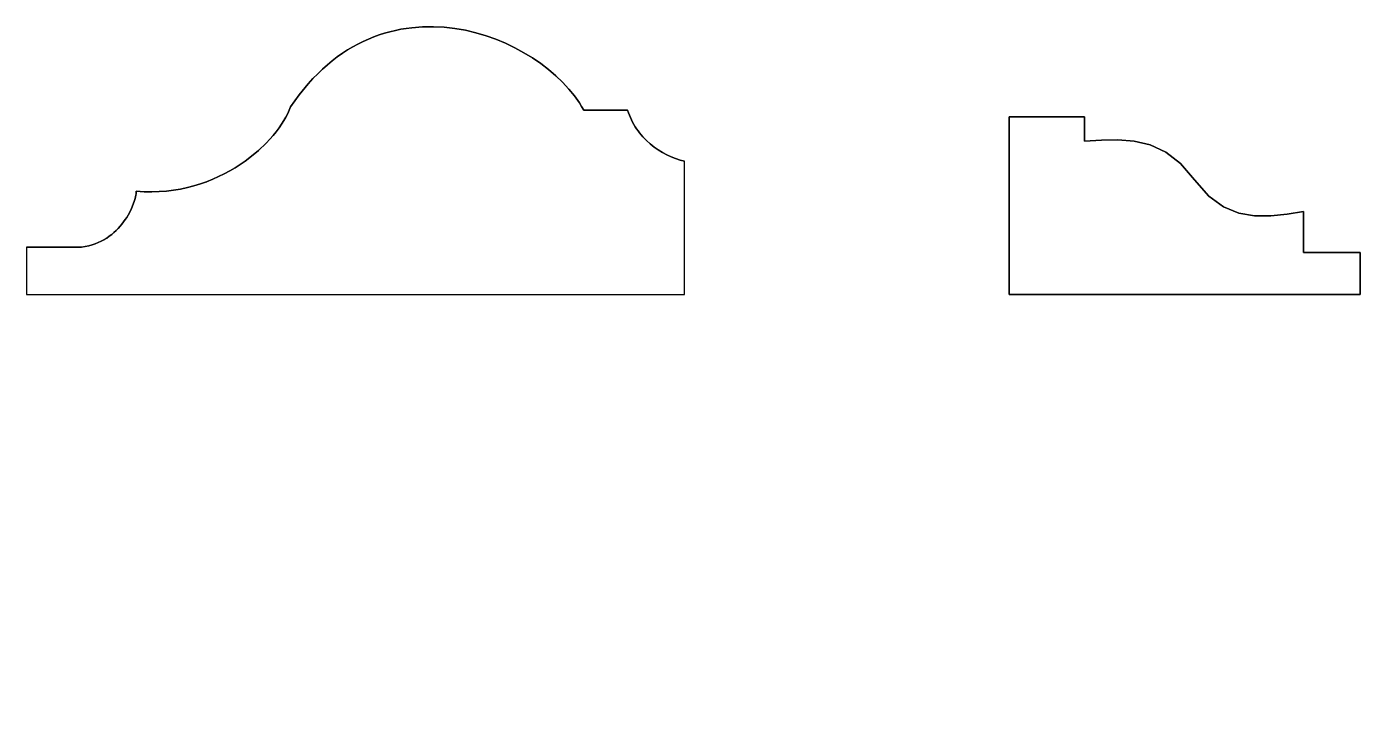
# Model space of a CAD drawing. Header units: millimetres. Extents: x 51249 to 2766742, y -599687 to -1280.
# Drawn here: x 56956.7 to 57260.7, y -113470.7 to -113316.9 of the extents above; entities that cross this region are included whole.
import ezdxf

# ---------------------------------------------------------------- set-up
doc = ezdxf.new("R2010")
doc.units = ezdxf.units.MM
doc.header["$LTSCALE"] = 10
doc.layers.add('P-门套', color=3, linetype='Continuous')

# ---------------------------------------------------------------- blocks, each defined once
blk = doc.blocks.new('A$C08714519')
at = {"layer": 'P-门套'}
blk.add_line((81.29, 155), (81.29, 5), dxfattribs=at)
for points, invisible_edges in [([(70.49, 142.47, 0), (70.49, 142.47, 3020.03), (70.49, 155, 3007.5), (70.49, 142.47, 0)], 12), ([(70.49, 155, 3007.5), (70.49, 155, 0), (70.49, 142.47, 0), (70.49, 155, 3007.5)], 12), ([(70.49, 142.47, 0), (70.49, 155, 0), (81.29, 155), (70.49, 142.47, 0)], 12), ([(70, 140.1, 0), (81.29, 5), (50.93, 5, 0), (70, 140.1, 0)], 13), ([(69.76, 139.37, 0), (70, 140.1, 0), (50.93, 5, 0), (69.76, 139.37, 0)], 14), ([(69.76, 139.37, 0), (69.76, 139.37, 3023.13), (70, 140.1, 3022.4), (69.76, 139.37, 0)], 12), ([(70, 140.1, 3022.4), (70, 140.1, 0), (69.76, 139.37, 0), (70, 140.1, 3022.4)], 12), ([(70, 140.1, 0), (70, 140.1, 3022.4), (70.21, 140.86, 3021.64), (70, 140.1, 0)], 12), ([(70.21, 140.86, 3021.64), (70.21, 140.86, 0), (70, 140.1, 0), (70.21, 140.86, 3021.64)], 12), ([(70, 140.1, 0), (70.21, 140.86, 0), (174.16, 5, 0), (70, 140.1, 0)], 14), ([(70.21, 140.86, 0), (70.21, 140.86, 3021.64), (70.37, 141.65, 3020.85), (70.21, 140.86, 0)], 12), ([(70.37, 141.65, 3020.85), (70.37, 141.65, 0), (70.21, 140.86, 0), (70.37, 141.65, 3020.85)], 12), ([(70.21, 140.86, 0), (70.37, 141.65, 0), (174.16, 5, 0), (70.21, 140.86, 0)], 14), ([(70.37, 141.65, 0), (70.37, 141.65, 3020.85), (70.49, 142.47, 3020.03), (70.37, 141.65, 0)], 12), ([(70.49, 142.47, 3020.03), (70.49, 142.47, 0), (70.37, 141.65, 0), (70.49, 142.47, 3020.03)], 12), ([(70.37, 141.65, 0), (70.49, 142.47, 0), (174.16, 5, 0), (70.37, 141.65, 0)], 14), ([(68.82, 137.37, 0), (50.93, 5, 0), (50.68, 6.03, 0), (68.82, 137.37, 0)], 13), ([(68.45, 136.76, 0), (68.82, 137.37, 0), (50.68, 6.03, 0), (68.45, 136.76, 0)], 14), ([(69.48, 138.67, 0), (69.76, 139.37, 0), (50.93, 5, 0), (69.48, 138.67, 0)], 14), ([(69.17, 138, 0), (69.48, 138.67, 0), (50.93, 5, 0), (69.17, 138, 0)], 14), ([(68.82, 137.37, 0), (69.17, 138, 0), (50.93, 5, 0), (68.82, 137.37, 0)], 14), ([(68.82, 137.36, 3025.14), (68.82, 137.37, 0), (68.45, 136.76, 0), (68.82, 137.36, 3025.14)], 12), ([(68.45, 136.76, 0), (68.45, 136.76, 3025.74), (68.82, 137.36, 3025.14), (68.45, 136.76, 0)], 12), ([(68.82, 137.37, 0), (68.82, 137.36, 3025.14), (69.17, 138, 3024.5), (68.82, 137.37, 0)], 12), ([(69.17, 138, 3024.5), (69.17, 138, 0), (68.82, 137.37, 0), (69.17, 138, 3024.5)], 12), ([(69.17, 138, 0), (69.17, 138, 3024.5), (69.48, 138.67, 3023.83), (69.17, 138, 0)], 12), ([(69.48, 138.67, 3023.83), (69.48, 138.67, 0), (69.17, 138, 0), (69.48, 138.67, 3023.83)], 12), ([(69.48, 138.67, 0), (69.48, 138.67, 3023.83), (69.76, 139.37, 3023.13), (69.48, 138.67, 0)], 12), ([(69.76, 139.37, 3023.13), (69.76, 139.37, 0), (69.48, 138.67, 0), (69.76, 139.37, 3023.13)], 12), ([(66.26, 134.13, 0), (48.98, 10.08, 0), (48.39, 11.04, 0), (66.26, 134.13, 0)], 13), ([(65.77, 133.69, 0), (66.26, 134.13, 0), (48.39, 11.04, 0), (65.77, 133.69, 0)], 14), ([(66.73, 134.6, 0), (49.51, 9.09, 0), (48.98, 10.08, 0), (66.73, 134.6, 0)], 13), ([(66.26, 134.13, 0), (66.73, 134.6, 0), (48.98, 10.08, 0), (66.26, 134.13, 0)], 14), ([(67.19, 135.1, 0), (49.97, 8.09, 0), (49.51, 9.09, 0), (67.19, 135.1, 0)], 13), ([(66.73, 134.6, 0), (67.19, 135.1, 0), (49.51, 9.09, 0), (66.73, 134.6, 0)], 14), ([(68.05, 136.17, 0), (50.36, 7.06, 0), (49.97, 8.09, 0), (68.05, 136.17, 0)], 13), ([(67.63, 135.62, 0), (68.05, 136.17, 0), (49.97, 8.09, 0), (67.63, 135.62, 0)], 14), ([(67.19, 135.1, 0), (67.63, 135.62, 0), (49.97, 8.09, 0), (67.19, 135.1, 0)], 14), ([(68.45, 136.76, 0), (50.68, 6.03, 0), (50.36, 7.06, 0), (68.45, 136.76, 0)], 13), ([(68.05, 136.17, 0), (68.45, 136.76, 0), (50.36, 7.06, 0), (68.05, 136.17, 0)], 14), ([(65.77, 133.69, 0), (65.77, 133.69, 3028.81), (66.25, 134.13, 3028.37), (65.77, 133.69, 0)], 12), ([(66.25, 134.13, 3028.37), (66.26, 134.13, 0), (65.77, 133.69, 0), (66.25, 134.13, 3028.37)], 12), ([(66.26, 134.13, 0), (66.25, 134.13, 3028.37), (66.73, 134.6, 3027.9), (66.26, 134.13, 0)], 12), ([(66.73, 134.6, 3027.9), (66.73, 134.6, 0), (66.26, 134.13, 0), (66.73, 134.6, 3027.9)], 12), ([(66.73, 134.6, 0), (66.73, 134.6, 3027.9), (67.19, 135.1, 3027.4), (66.73, 134.6, 0)], 12), ([(67.19, 135.1, 3027.4), (67.19, 135.1, 0), (66.73, 134.6, 0), (67.19, 135.1, 3027.4)], 12), ([(67.19, 135.1, 0), (67.19, 135.1, 3027.4), (67.63, 135.62, 3026.88), (67.19, 135.1, 0)], 12), ([(67.63, 135.62, 3026.88), (67.63, 135.62, 0), (67.19, 135.1, 0), (67.63, 135.62, 3026.88)], 12), ([(67.63, 135.62, 0), (67.63, 135.62, 3026.88), (68.05, 136.17, 3026.33), (67.63, 135.62, 0)], 12), ([(68.05, 136.17, 3026.33), (68.05, 136.17, 0), (67.63, 135.62, 0), (68.05, 136.17, 3026.33)], 12), ([(68.05, 136.17, 0), (68.05, 136.17, 3026.33), (68.45, 136.76, 3025.74), (68.05, 136.17, 0)], 12), ([(68.45, 136.76, 3025.74), (68.45, 136.76, 0), (68.05, 136.17, 0), (68.45, 136.76, 3025.74)], 12), ([(61.73, 131.1, 0), (45.41, 14.52, 0), (44.52, 15.27, 0), (61.73, 131.1, 0)], 13), ([(60.77, 130.69, 0), (61.73, 131.1, 0), (44.52, 15.27, 0), (60.77, 130.69, 0)], 14), ([(62.72, 131.59, 0), (46.24, 13.72, 0), (45.41, 14.52, 0), (62.72, 131.59, 0)], 13), ([(61.73, 131.1, 0), (62.72, 131.59, 0), (45.41, 14.52, 0), (61.73, 131.1, 0)], 14), ([(63.74, 132.19, 0), (47.02, 12.87, 0), (46.24, 13.72, 0), (63.74, 132.19, 0)], 13), ([(62.72, 131.59, 0), (63.74, 132.19, 0), (46.24, 13.72, 0), (62.72, 131.59, 0)], 14), ([(64.26, 132.53, 0), (47.73, 11.97, 0), (47.02, 12.87, 0), (64.26, 132.53, 0)], 13), ([(63.74, 132.19, 0), (64.26, 132.53, 0), (47.02, 12.87, 0), (63.74, 132.19, 0)], 14), ([(65.27, 133.28, 0), (48.39, 11.04, 0), (47.73, 11.97, 0), (65.27, 133.28, 0)], 13), ([(64.77, 132.89, 0), (65.27, 133.28, 0), (47.73, 11.97, 0), (64.77, 132.89, 0)], 14), ([(64.26, 132.53, 0), (64.77, 132.89, 0), (47.73, 11.97, 0), (64.26, 132.53, 0)], 14), ([(65.27, 133.28, 0), (65.77, 133.69, 0), (48.39, 11.04, 0), (65.27, 133.28, 0)], 14), ([(60.77, 130.69, 0), (60.77, 130.69, 3031.81), (61.73, 131.1, 3031.4), (60.77, 130.69, 0)], 12), ([(61.73, 131.1, 3031.4), (61.73, 131.1, 0), (60.77, 130.69, 0), (61.73, 131.1, 3031.4)], 12), ([(61.73, 131.1, 0), (61.73, 131.1, 3031.4), (62.72, 131.59, 3030.91), (61.73, 131.1, 0)], 12), ([(62.72, 131.59, 3030.91), (62.72, 131.59, 0), (61.73, 131.1, 0), (62.72, 131.59, 3030.91)], 12), ([(62.72, 131.59, 0), (62.72, 131.59, 3030.91), (63.74, 132.19, 3030.31), (62.72, 131.59, 0)], 12), ([(63.74, 132.19, 3030.31), (63.74, 132.19, 0), (62.72, 131.59, 0), (63.74, 132.19, 3030.31)], 12), ([(63.74, 132.19, 0), (63.74, 132.19, 3030.31), (64.26, 132.53, 3029.97), (63.74, 132.19, 0)], 12), ([(64.26, 132.53, 3029.97), (64.26, 132.53, 0), (63.74, 132.19, 0), (64.26, 132.53, 3029.97)], 12), ([(64.26, 132.53, 0), (64.26, 132.53, 3029.97), (64.77, 132.89, 3029.61), (64.26, 132.53, 0)], 12), ([(64.77, 132.89, 3029.61), (64.77, 132.89, 0), (64.26, 132.53, 0), (64.77, 132.89, 3029.61)], 12), ([(64.77, 132.89, 0), (64.77, 132.89, 3029.61), (65.27, 133.28, 3029.22), (64.77, 132.89, 0)], 12), ([(65.27, 133.28, 3029.22), (65.27, 133.28, 0), (64.77, 132.89, 0), (65.27, 133.28, 3029.22)], 12), ([(65.27, 133.28, 0), (65.27, 133.28, 3029.22), (65.77, 133.69, 3028.81), (65.27, 133.28, 0)], 12), ([(65.77, 133.69, 3028.81), (65.77, 133.69, 0), (65.27, 133.28, 0), (65.77, 133.69, 3028.81)], 12), ([(59.07, 130.17, 0), (40.46, 17.61, 0), (39.9, 17.81, 0), (59.07, 130.17, 0)], 13), ([(59.07, 130.17, 0), (41.01, 17.38, 0), (40.46, 17.61, 0), (59.07, 130.17, 0)], 13), ([(59.07, 130.17, 0), (41.55, 17.13, 0), (41.01, 17.38, 0), (59.07, 130.17, 0)], 13), ([(59.07, 130.17, 0), (42.08, 16.86, 0), (41.55, 17.13, 0), (59.07, 130.17, 0)], 13), ([(59.07, 130.17, 0), (42.59, 16.58, 0), (42.08, 16.86, 0), (59.07, 130.17, 0)], 13), ([(59.46, 130.27, 0), (43.09, 16.28, 0), (42.59, 16.58, 0), (59.46, 130.27, 0)], 13), ([(59.07, 130.17, 0), (59.46, 130.27, 0), (42.59, 16.58, 0), (59.07, 130.17, 0)], 14), ([(59.88, 130.39, 0), (43.58, 15.96, 0), (43.09, 16.28, 0), (59.88, 130.39, 0)], 13), ([(59.46, 130.27, 0), (59.88, 130.39, 0), (43.09, 16.28, 0), (59.46, 130.27, 0)], 14), ([(59.88, 130.39, 0), (44.06, 15.62, 0), (43.58, 15.96, 0), (59.88, 130.39, 0)], 13), ([(60.77, 130.69, 0), (44.52, 15.27, 0), (44.06, 15.62, 0), (60.77, 130.69, 0)], 13), ([(59.88, 130.39, 0), (60.77, 130.69, 0), (44.06, 15.62, 0), (59.88, 130.39, 0)], 14), ([(57.56, 121.51, 0), (59.07, 130.17, 0), (57.29, 119.92, 0), (57.56, 121.51, 0)], 11), ([(57.56, 121.51, 0), (57.75, 123.14, 0), (59.07, 130.17, 0), (57.56, 121.51, 0)], 14), ([(57.75, 123.14, 0), (57.88, 124.8, 0), (59.07, 130.17, 0), (57.75, 123.14, 0)], 14), ([(57.91, 128.23, 0), (57.91, 128.23, 3034.27), (57.8, 130, 3032.5), (57.91, 128.23, 0)], 12), ([(57.8, 130, 3032.5), (57.8, 130, 0), (57.91, 128.23, 0), (57.8, 130, 3032.5)], 12), ([(57.8, 130, 0), (57.8, 130, 3032.5), (57.93, 130, 3032.5), (57.8, 130, 0)], 12), ([(57.93, 130, 3032.5), (57.93, 130, 0), (57.8, 130, 0), (57.93, 130, 3032.5)], 12), ([(57.91, 128.23, 0), (57.8, 130, 0), (57.93, 130, 0), (57.91, 128.23, 0)], 12), ([(57.88, 124.8, 0), (57.93, 126.5, 0), (59.07, 130.17, 0), (57.88, 124.8, 0)], 14), ([(57.91, 128.23, 0), (58.71, 130.1, 0), (59.07, 130.17, 0), (57.91, 128.23, 0)], 13), ([(57.93, 126.5, 0), (57.91, 128.23, 0), (59.07, 130.17, 0), (57.93, 126.5, 0)], 14), ([(57.91, 128.23, 0), (58.37, 130.04, 0), (58.71, 130.1, 0), (57.91, 128.23, 0)], 13), ([(57.91, 128.23, 0), (58.07, 130.01, 0), (58.37, 130.04, 0), (57.91, 128.23, 0)], 13), ([(57.91, 128.23, 0), (57.93, 130, 0), (58.07, 130.01, 0), (57.91, 128.23, 0)], 13), ([(57.93, 126.5, 0), (57.93, 126.5, 3036), (57.91, 128.23, 3034.27), (57.93, 126.5, 0)], 12), ([(57.91, 128.23, 3034.27), (57.91, 128.23, 0), (57.93, 126.5, 0), (57.91, 128.23, 3034.27)], 12), ([(57.93, 130, 0), (57.93, 130, 3032.5), (58.07, 130.01, 3032.49), (57.93, 130, 0)], 12), ([(58.07, 130.01, 3032.49), (58.07, 130.01, 0), (57.93, 130, 0), (58.07, 130.01, 3032.49)], 12), ([(58.07, 130.01, 0), (58.07, 130.01, 3032.49), (58.37, 130.04, 3032.46), (58.07, 130.01, 0)], 12), ([(58.37, 130.04, 3032.46), (58.37, 130.04, 0), (58.07, 130.01, 0), (58.37, 130.04, 3032.46)], 12), ([(58.37, 130.04, 0), (58.37, 130.04, 3032.46), (58.71, 130.1, 3032.4), (58.37, 130.04, 0)], 12), ([(58.71, 130.1, 3032.4), (58.71, 130.1, 0), (58.37, 130.04, 0), (58.71, 130.1, 3032.4)], 12), ([(58.71, 130.1, 0), (58.71, 130.1, 3032.4), (59.07, 130.17, 3032.33), (58.71, 130.1, 0)], 12), ([(59.07, 130.17, 3032.33), (59.07, 130.17, 0), (58.71, 130.1, 0), (59.07, 130.17, 3032.33)], 12), ([(59.07, 130.17, 0), (59.07, 130.17, 3032.33), (59.46, 130.27, 3032.23), (59.07, 130.17, 0)], 12), ([(59.46, 130.27, 3032.23), (59.46, 130.27, 0), (59.07, 130.17, 0), (59.46, 130.27, 3032.23)], 12), ([(59.46, 130.27, 0), (59.46, 130.27, 3032.23), (59.88, 130.39, 3032.11), (59.46, 130.27, 0)], 12), ([(59.88, 130.39, 3032.11), (59.88, 130.39, 0), (59.46, 130.27, 0), (59.88, 130.39, 3032.11)], 12), ([(59.88, 130.39, 0), (59.88, 130.39, 3032.11), (60.77, 130.69, 3031.81), (59.88, 130.39, 0)], 12), ([(60.77, 130.69, 3031.81), (60.77, 130.69, 0), (59.88, 130.39, 0), (60.77, 130.69, 3031.81)], 12), ([(57.75, 123.14, 0), (57.75, 123.14, 3039.36), (57.88, 124.8, 3037.7), (57.75, 123.14, 0)], 12), ([(57.88, 124.8, 3037.7), (57.88, 124.8, 0), (57.75, 123.14, 0), (57.88, 124.8, 3037.7)], 12), ([(57.88, 124.8, 0), (57.88, 124.8, 3037.7), (57.93, 126.5, 3036), (57.88, 124.8, 0)], 12), ([(57.93, 126.5, 3036), (57.93, 126.5, 0), (57.88, 124.8, 0), (57.93, 126.5, 3036)], 12), ([(57.56, 121.51, 0), (57.56, 121.51, 3040.99), (57.75, 123.14, 3039.36), (57.56, 121.51, 0)], 12), ([(57.75, 123.14, 3039.36), (57.75, 123.14, 0), (57.56, 121.51, 0), (57.75, 123.14, 3039.36)], 12), ([(39.9, 17.81, 0), (56.96, 118.37, 0), (57.29, 119.92, 0), (39.9, 17.81, 0)], 13), ([(56.96, 118.37, 0), (56.96, 118.37, 3044.13), (57.29, 119.92, 3042.58), (56.96, 118.37, 0)], 12), ([(57.29, 119.92, 3042.58), (57.29, 119.92, 0), (56.96, 118.37, 0), (57.29, 119.92, 3042.58)], 12), ([(57.29, 119.92, 0), (57.29, 119.92, 3042.58), (57.56, 121.51, 3040.99), (57.29, 119.92, 0)], 12), ([(57.56, 121.51, 3040.99), (57.56, 121.51, 0), (57.29, 119.92, 0), (57.56, 121.51, 3040.99)], 12), ([(39.9, 17.81, 0), (56.57, 116.86, 0), (56.96, 118.37, 0), (39.9, 17.81, 0)], 13), ([(39.9, 17.81, 0), (56.12, 115.39, 0), (56.57, 116.86, 0), (39.9, 17.81, 0)], 13), ([(56.12, 115.39, 0), (56.12, 115.39, 3047.11), (56.57, 116.86, 3045.64), (56.12, 115.39, 0)], 12), ([(56.57, 116.86, 3045.64), (56.57, 116.86, 0), (56.12, 115.39, 0), (56.57, 116.86, 3045.64)], 12), ([(56.57, 116.86, 0), (56.57, 116.86, 3045.64), (56.96, 118.37, 3044.13), (56.57, 116.86, 0)], 12), ([(56.96, 118.37, 3044.13), (56.96, 118.37, 0), (56.57, 116.86, 0), (56.96, 118.37, 3044.13)], 12), ([(39.32, 28, 0), (54.47, 111.24, 0), (55.07, 112.58, 0), (39.32, 28, 0)], 13), ([(39.9, 17.81, 0), (55.62, 113.97, 0), (56.12, 115.39, 0), (39.9, 17.81, 0)], 13), ([(39.9, 17.81, 0), (55.07, 112.58, 0), (55.62, 113.97, 0), (39.9, 17.81, 0)], 13), ([(54.47, 111.24, 0), (54.47, 111.24, 3051.26), (55.07, 112.58, 3049.92), (54.47, 111.24, 0)], 12), ([(55.07, 112.58, 3049.92), (55.07, 112.58, 0), (54.47, 111.24, 0), (55.07, 112.58, 3049.92)], 12), ([(55.62, 113.96, 3048.54), (55.62, 113.97, 0), (55.07, 112.58, 0), (55.62, 113.96, 3048.54)], 12), ([(55.07, 112.58, 0), (55.07, 112.58, 3049.92), (55.62, 113.96, 3048.54), (55.07, 112.58, 0)], 12), ([(55.62, 113.97, 0), (55.62, 113.96, 3048.54), (56.12, 115.39, 3047.11), (55.62, 113.97, 0)], 12), ([(56.12, 115.39, 3047.11), (56.12, 115.39, 0), (55.62, 113.97, 0), (56.12, 115.39, 3047.11)], 12), ([(39.32, 28, 0), (53.84, 109.94, 0), (54.47, 111.24, 0), (39.32, 28, 0)], 13), ([(39.32, 28, 0), (53.16, 108.68, 0), (53.84, 109.94, 0), (39.32, 28, 0)], 13), ([(53.16, 108.68, 0), (53.16, 108.68, 3053.82), (53.84, 109.94, 3052.56), (53.16, 108.68, 0)], 12), ([(53.84, 109.94, 3052.56), (53.84, 109.94, 0), (53.16, 108.68, 0), (53.84, 109.94, 3052.56)], 12), ([(53.84, 109.94, 0), (53.84, 109.94, 3052.56), (54.47, 111.24, 3051.26), (53.84, 109.94, 0)], 12), ([(54.47, 111.24, 3051.26), (54.47, 111.24, 0), (53.84, 109.94, 0), (54.47, 111.24, 3051.26)], 12), ([(39.32, 28, 0), (52.45, 107.47, 0), (53.16, 108.68, 0), (39.32, 28, 0)], 13), ([(39.32, 28, 0), (51.71, 106.31, 0), (52.45, 107.47, 0), (39.32, 28, 0)], 13), ([(51.71, 106.31, 0), (51.71, 106.31, 3056.19), (52.45, 107.47, 3055.03), (51.71, 106.31, 0)], 12), ([(52.45, 107.47, 3055.03), (52.45, 107.47, 0), (51.71, 106.31, 0), (52.45, 107.47, 3055.03)], 12), ([(52.45, 107.47, 0), (52.45, 107.47, 3055.03), (53.16, 108.68, 3053.82), (52.45, 107.47, 0)], 12), ([(53.16, 108.68, 3053.82), (53.16, 108.68, 0), (52.45, 107.47, 0), (53.16, 108.68, 3053.82)], 12), ([(39.32, 28, 0), (50.94, 105.2, 0), (51.71, 106.31, 0), (39.32, 28, 0)], 13), ([(39.32, 28, 0), (50.14, 104.13, 0), (50.94, 105.2, 0), (39.32, 28, 0)], 13), ([(39.32, 28, 0), (48.5, 102.15, 0), (50.14, 104.13, 0), (39.32, 28, 0)], 13), ([(48.5, 102.15, 0), (48.5, 102.15, 3060.35), (50.14, 104.13, 3058.37), (48.5, 102.15, 0)], 12), ([(50.14, 104.13, 3058.37), (50.14, 104.13, 0), (48.5, 102.15, 0), (50.14, 104.13, 3058.37)], 12), ([(50.14, 104.13, 0), (50.14, 104.13, 3058.37), (50.94, 105.2, 3057.3), (50.14, 104.13, 0)], 12), ([(50.94, 105.2, 3057.3), (50.94, 105.2, 0), (50.14, 104.13, 0), (50.94, 105.2, 3057.3)], 12), ([(50.94, 105.2, 0), (50.94, 105.2, 3057.3), (51.71, 106.31, 3056.19), (50.94, 105.2, 0)], 12), ([(51.71, 106.31, 3056.19), (51.71, 106.31, 0), (50.94, 105.2, 0), (51.71, 106.31, 3056.19)], 12), ([(39.32, 28, 0), (46.81, 100.38, 0), (48.5, 102.15, 0), (39.32, 28, 0)], 13), ([(39.32, 28, 0), (45.95, 99.57, 0), (46.81, 100.38, 0), (39.32, 28, 0)], 13), ([(45.95, 99.57, 0), (45.95, 99.57, 3062.93), (46.81, 100.38, 3062.12), (45.95, 99.57, 0)], 12), ([(46.81, 100.38, 3062.12), (46.81, 100.38, 0), (45.95, 99.57, 0), (46.81, 100.38, 3062.12)], 12), ([(46.81, 100.38, 0), (46.81, 100.38, 3062.12), (48.5, 102.15, 3060.35), (46.81, 100.38, 0)], 12), ([(48.5, 102.15, 3060.35), (48.5, 102.15, 0), (46.81, 100.38, 0), (48.5, 102.15, 3060.35)], 12), ([(39.32, 28, 0), (45.09, 98.81, 0), (45.95, 99.57, 0), (39.32, 28, 0)], 13), ([(39.32, 28, 0), (44.23, 98.11, 0), (45.09, 98.81, 0), (39.32, 28, 0)], 13), ([(39.32, 28, 0), (43.38, 97.47, 0), (44.23, 98.11, 0), (39.32, 28, 0)], 13), ([(39.32, 28, 0), (42.54, 96.88, 0), (43.38, 97.47, 0), (39.32, 28, 0)], 13), ([(42.54, 96.88, 0), (42.54, 96.88, 3065.62), (43.38, 97.47, 3065.03), (42.54, 96.88, 0)], 12), ([(43.38, 97.47, 3065.03), (43.38, 97.47, 0), (42.54, 96.88, 0), (43.38, 97.47, 3065.03)], 12), ([(43.38, 97.47, 0), (43.38, 97.47, 3065.03), (44.23, 98.11, 3064.39), (43.38, 97.47, 0)], 12), ([(44.23, 98.11, 3064.39), (44.23, 98.11, 0), (43.38, 97.47, 0), (44.23, 98.11, 3064.39)], 12), ([(44.23, 98.11, 0), (44.23, 98.11, 3064.39), (45.09, 98.81, 3063.69), (44.23, 98.11, 0)], 12), ([(45.09, 98.81, 3063.69), (45.09, 98.81, 0), (44.23, 98.11, 0), (45.09, 98.81, 3063.69)], 12), ([(45.09, 98.81, 0), (45.09, 98.81, 3063.69), (45.95, 99.57, 3062.93), (45.09, 98.81, 0)], 12), ([(45.95, 99.57, 3062.93), (45.95, 99.57, 0), (45.09, 98.81, 0), (45.95, 99.57, 3062.93)], 12), ([(20.32, 62.26, 0), (20.35, 64.74, 0), (40.9, 95.88, 0), (20.32, 62.26, 0)], 14), ([(20.45, 59.8, 0), (20.32, 62.26, 0), (40.9, 95.88, 0), (20.45, 59.8, 0)], 14), ([(20.35, 64.74, 0), (20.55, 67.22, 0), (40.9, 95.88, 0), (20.35, 64.74, 0)], 14), ([(20.73, 57.36, 0), (20.45, 59.8, 0), (40.9, 95.88, 0), (20.73, 57.36, 0)], 14), ([(20.55, 67.22, 0), (20.71, 68.46, 0), (40.9, 95.88, 0), (20.55, 67.22, 0)], 14), ([(20.71, 68.46, 0), (20.92, 69.71, 0), (40.9, 95.88, 0), (20.71, 68.46, 0)], 14), ([(21.15, 54.96, 0), (20.73, 57.36, 0), (40.9, 95.88, 0), (21.15, 54.96, 0)], 14), ([(20.92, 69.71, 0), (21.17, 70.95, 0), (40.9, 95.88, 0), (20.92, 69.71, 0)], 14), ([(21.71, 52.59, 0), (21.15, 54.96, 0), (40.9, 95.88, 0), (21.71, 52.59, 0)], 14), ([(21.17, 70.95, 0), (21.46, 72.18, 0), (40.9, 95.88, 0), (21.17, 70.95, 0)], 14), ([(21.46, 72.18, 0), (21.81, 73.42, 0), (40.9, 95.88, 0), (21.46, 72.18, 0)], 14), ([(22.39, 50.28, 0), (21.71, 52.59, 0), (40.9, 95.88, 0), (22.39, 50.28, 0)], 14), ([(21.81, 73.42, 0), (22.2, 74.64, 0), (40.9, 95.88, 0), (21.81, 73.42, 0)], 14), ([(22.2, 74.64, 0), (22.64, 75.87, 0), (40.9, 95.88, 0), (22.2, 74.64, 0)], 14), ([(23.19, 48.01, 0), (22.39, 50.28, 0), (40.9, 95.88, 0), (23.19, 48.01, 0)], 14), ([(22.64, 75.87, 0), (23.14, 77.08, 0), (40.9, 95.88, 0), (22.64, 75.87, 0)], 14), ([(23.14, 77.08, 0), (23.68, 78.29, 0), (40.9, 95.88, 0), (23.14, 77.08, 0)], 14), ([(24.1, 45.81, 0), (23.19, 48.01, 0), (40.9, 95.88, 0), (24.1, 45.81, 0)], 14), ([(23.68, 78.29, 0), (24.27, 79.49, 0), (40.9, 95.88, 0), (23.68, 78.29, 0)], 14), ([(25.12, 43.69, 0), (24.1, 45.81, 0), (40.9, 95.88, 0), (25.12, 43.69, 0)], 14), ([(24.27, 79.49, 0), (24.92, 80.68, 0), (40.9, 95.88, 0), (24.27, 79.49, 0)], 14), ([(24.92, 80.68, 0), (25.62, 81.86, 0), (40.9, 95.88, 0), (24.92, 80.68, 0)], 14), ([(26.24, 41.64, 0), (25.12, 43.69, 0), (40.9, 95.88, 0), (26.24, 41.64, 0)], 14), ([(25.62, 81.86, 0), (26.38, 83.03, 0), (40.9, 95.88, 0), (25.62, 81.86, 0)], 14), ([(27.44, 39.67, 0), (26.24, 41.64, 0), (40.9, 95.88, 0), (27.44, 39.67, 0)], 14), ([(26.38, 83.03, 0), (27.19, 84.18, 0), (40.9, 95.88, 0), (26.38, 83.03, 0)], 14), ([(27.19, 84.18, 0), (28.06, 85.33, 0), (40.9, 95.88, 0), (27.19, 84.18, 0)], 14), ([(28.72, 37.8, 0), (27.44, 39.67, 0), (40.9, 95.88, 0), (28.72, 37.8, 0)], 14), ([(28.06, 85.33, 0), (28.99, 86.45, 0), (40.9, 95.88, 0), (28.06, 85.33, 0)], 14), ([(30.08, 36.03, 0), (28.72, 37.8, 0), (40.9, 95.88, 0), (30.08, 36.03, 0)], 14), ([(28.99, 86.45, 0), (29.98, 87.56, 0), (40.9, 95.88, 0), (28.99, 86.45, 0)], 14), ([(29.98, 87.56, 0), (40.11, 95.47, 0), (40.9, 95.88, 0), (29.98, 87.56, 0)], 13), ([(29.98, 87.56, 0), (31.02, 88.66, 0), (40.11, 95.47, 0), (29.98, 87.56, 0)], 14), ([(31.5, 34.37, 0), (30.08, 36.03, 0), (40.9, 95.88, 0), (31.5, 34.37, 0)], 14), ([(31.02, 88.66, 0), (32.13, 89.74, 0), (40.11, 95.47, 0), (31.02, 88.66, 0)], 14), ([(32.98, 32.83, 0), (31.5, 34.37, 0), (40.9, 95.88, 0), (32.98, 32.83, 0)], 14), ([(32.13, 89.74, 0), (33.3, 90.8, 0), (40.11, 95.47, 0), (32.13, 89.74, 0)], 14), ([(34.51, 31.42, 0), (32.98, 32.83, 0), (40.9, 95.88, 0), (34.51, 31.42, 0)], 14), ([(33.3, 90.8, 0), (35.82, 92.86, 0), (40.11, 95.47, 0), (33.3, 90.8, 0)], 14), ([(36.08, 30.13, 0), (34.51, 31.42, 0), (40.9, 95.88, 0), (36.08, 30.13, 0)], 14), ([(35.82, 92.86, 0), (39.34, 95.12, 0), (40.11, 95.47, 0), (35.82, 92.86, 0)], 13), ([(35.82, 92.86, 0), (38.6, 94.83, 0), (39.34, 95.12, 0), (35.82, 92.86, 0)], 12), ([(35.82, 92.86, 0), (35.82, 92.86, 3069.64), (38.6, 94.83, 3067.67), (35.82, 92.86, 0)], 12), ([(38.6, 94.83, 3067.67), (38.6, 94.83, 0), (35.82, 92.86, 0), (38.6, 94.83, 3067.67)], 12), ([(37.69, 28.99, 0), (36.08, 30.13, 0), (40.9, 95.88, 0), (37.69, 28.99, 0)], 14), ([(38.5, 28.48, 0), (37.69, 28.99, 0), (40.9, 95.88, 0), (38.5, 28.48, 0)], 14), ([(39.32, 28, 0), (38.5, 28.48, 0), (40.9, 95.88, 0), (39.32, 28, 0)], 14), ([(38.6, 94.83, 0), (38.6, 94.83, 3067.67), (39.34, 95.12, 3067.38), (38.6, 94.83, 0)], 12), ([(39.34, 95.12, 3067.38), (39.34, 95.12, 0), (38.6, 94.83, 0), (39.34, 95.12, 3067.38)], 12), ([(39.32, 28, 0), (41.71, 96.35, 0), (42.54, 96.88, 0), (39.32, 28, 0)], 13), ([(39.32, 28, 0), (40.9, 95.88, 0), (41.71, 96.35, 0), (39.32, 28, 0)], 13), ([(39.34, 95.12, 0), (39.34, 95.12, 3067.38), (40.11, 95.47, 3067.03), (39.34, 95.12, 0)], 12), ([(40.11, 95.47, 3067.03), (40.11, 95.47, 0), (39.34, 95.12, 0), (40.11, 95.47, 3067.03)], 12), ([(40.11, 95.47, 0), (40.11, 95.47, 3067.03), (40.9, 95.88, 3066.62), (40.11, 95.47, 0)], 12), ([(40.9, 95.88, 3066.62), (40.9, 95.88, 0), (40.11, 95.47, 0), (40.9, 95.88, 3066.62)], 12), ([(40.9, 95.88, 0), (40.9, 95.88, 3066.62), (41.71, 96.35, 3066.15), (40.9, 95.88, 0)], 12), ([(41.71, 96.35, 3066.15), (41.71, 96.35, 0), (40.9, 95.88, 0), (41.71, 96.35, 3066.15)], 12), ([(41.71, 96.35, 0), (41.71, 96.35, 3066.15), (42.54, 96.88, 3065.62), (41.71, 96.35, 0)], 12), ([(42.54, 96.88, 3065.62), (42.54, 96.88, 0), (41.71, 96.35, 0), (42.54, 96.88, 3065.62)], 12), ([(33.3, 90.8, 0), (33.3, 90.8, 3071.7), (35.82, 92.86, 3069.64), (33.3, 90.8, 0)], 12), ([(35.82, 92.86, 3069.64), (35.82, 92.86, 0), (33.3, 90.8, 0), (35.82, 92.86, 3069.64)], 12), ([(29.98, 87.56, 0), (29.98, 87.56, 3074.94), (31.02, 88.66, 3073.84), (29.98, 87.56, 0)], 12), ([(31.02, 88.66, 3073.84), (31.02, 88.66, 0), (29.98, 87.56, 0), (31.02, 88.66, 3073.84)], 12), ([(31.02, 88.66, 0), (31.02, 88.66, 3073.84), (32.13, 89.74, 3072.76), (31.02, 88.66, 0)], 12), ([(32.13, 89.74, 3072.76), (32.13, 89.74, 0), (31.02, 88.66, 0), (32.13, 89.74, 3072.76)], 12), ([(32.13, 89.74, 0), (32.13, 89.74, 3072.76), (33.3, 90.8, 3071.7), (32.13, 89.74, 0)], 12), ([(33.3, 90.8, 3071.7), (33.3, 90.8, 0), (32.13, 89.74, 0), (33.3, 90.8, 3071.7)], 12), ([(27.19, 84.18, 0), (27.19, 84.18, 3078.32), (28.06, 85.33, 3077.17), (27.19, 84.18, 0)], 12), ([(28.06, 85.33, 3077.17), (28.06, 85.33, 0), (27.19, 84.18, 0), (28.06, 85.33, 3077.17)], 12), ([(28.06, 85.33, 0), (28.06, 85.33, 3077.17), (28.99, 86.45, 3076.05), (28.06, 85.33, 0)], 12), ([(28.99, 86.45, 3076.05), (28.99, 86.45, 0), (28.06, 85.33, 0), (28.99, 86.45, 3076.05)], 12), ([(28.99, 86.45, 0), (28.99, 86.45, 3076.05), (29.98, 87.56, 3074.94), (28.99, 86.45, 0)], 12), ([(29.98, 87.56, 3074.94), (29.98, 87.56, 0), (28.99, 86.45, 0), (29.98, 87.56, 3074.94)], 12), ([(25.62, 81.86, 0), (25.62, 81.86, 3080.64), (26.38, 83.03, 3079.47), (25.62, 81.86, 0)], 12), ([(26.38, 83.03, 3079.47), (26.38, 83.03, 0), (25.62, 81.86, 0), (26.38, 83.03, 3079.47)], 12), ([(26.38, 83.03, 0), (26.38, 83.03, 3079.47), (27.19, 84.18, 3078.32), (26.38, 83.03, 0)], 12), ([(27.19, 84.18, 3078.32), (27.19, 84.18, 0), (26.38, 83.03, 0), (27.19, 84.18, 3078.32)], 12), ([(23.68, 78.29, 0), (23.68, 78.29, 3084.21), (24.27, 79.49, 3083.01), (23.68, 78.29, 0)], 12), ([(24.27, 79.49, 3083.01), (24.27, 79.49, 0), (23.68, 78.29, 0), (24.27, 79.49, 3083.01)], 12), ([(24.27, 79.49, 0), (24.27, 79.49, 3083.01), (24.92, 80.68, 3081.82), (24.27, 79.49, 0)], 12), ([(24.92, 80.68, 3081.82), (24.92, 80.68, 0), (24.27, 79.49, 0), (24.92, 80.68, 3081.82)], 12), ([(24.92, 80.68, 0), (24.92, 80.68, 3081.82), (25.62, 81.86, 3080.64), (24.92, 80.68, 0)], 12), ([(25.62, 81.86, 3080.64), (25.62, 81.86, 0), (24.92, 80.68, 0), (25.62, 81.86, 3080.64)], 12), ([(22.64, 75.87, 0), (22.64, 75.87, 3086.63), (23.14, 77.08, 3085.42), (22.64, 75.87, 0)], 12), ([(23.14, 77.08, 3085.42), (23.14, 77.08, 0), (22.64, 75.87, 0), (23.14, 77.08, 3085.42)], 12), ([(23.14, 77.08, 0), (23.14, 77.08, 3085.42), (23.68, 78.29, 3084.21), (23.14, 77.08, 0)], 12), ([(23.68, 78.29, 3084.21), (23.68, 78.29, 0), (23.14, 77.08, 0), (23.68, 78.29, 3084.21)], 12), ([(21.46, 72.18, 0), (21.46, 72.18, 3090.32), (21.81, 73.42, 3089.08), (21.46, 72.18, 0)], 12), ([(21.81, 73.42, 3089.08), (21.81, 73.42, 0), (21.46, 72.18, 0), (21.81, 73.42, 3089.08)], 12), ([(21.81, 73.42, 0), (21.81, 73.42, 3089.08), (22.2, 74.64, 3087.86), (21.81, 73.42, 0)], 12), ([(22.2, 74.64, 3087.86), (22.2, 74.64, 0), (21.81, 73.42, 0), (22.2, 74.64, 3087.86)], 12), ([(22.2, 74.64, 0), (22.2, 74.64, 3087.86), (22.64, 75.87, 3086.63), (22.2, 74.64, 0)], 12), ([(22.64, 75.87, 3086.63), (22.64, 75.87, 0), (22.2, 74.64, 0), (22.64, 75.87, 3086.63)], 12), ([(21.17, 70.94, 3091.56), (21.17, 70.95, 0), (20.92, 69.71, 0), (21.17, 70.94, 3091.56)], 12), ([(20.92, 69.71, 0), (20.92, 69.7, 3092.8), (21.17, 70.94, 3091.56), (20.92, 69.71, 0)], 12), ([(21.17, 70.95, 0), (21.17, 70.94, 3091.56), (21.46, 72.18, 3090.32), (21.17, 70.95, 0)], 12), ([(21.46, 72.18, 3090.32), (21.46, 72.18, 0), (21.17, 70.95, 0), (21.46, 72.18, 3090.32)], 12), ([(20.35, 64.74, 0), (20.35, 64.74, 3097.76), (20.55, 67.22, 3095.28), (20.35, 64.74, 0)], 12), ([(20.55, 67.22, 3095.28), (20.55, 67.22, 0), (20.35, 64.74, 0), (20.55, 67.22, 3095.28)], 12), ([(20.55, 67.22, 0), (20.55, 67.22, 3095.28), (20.71, 68.46, 3094.04), (20.55, 67.22, 0)], 12), ([(20.71, 68.46, 3094.04), (20.71, 68.46, 0), (20.55, 67.22, 0), (20.71, 68.46, 3094.04)], 12), ([(20.92, 69.7, 3092.8), (20.92, 69.71, 0), (20.71, 68.46, 0), (20.92, 69.7, 3092.8)], 12), ([(20.71, 68.46, 0), (20.71, 68.46, 3094.04), (20.92, 69.7, 3092.8), (20.71, 68.46, 0)], 12), ([(20.32, 62.26, 0), (20.32, 62.26, 3100.24), (20.35, 64.74, 3097.76), (20.32, 62.26, 0)], 12), ([(20.35, 64.74, 3097.76), (20.35, 64.74, 0), (20.32, 62.26, 0), (20.35, 64.74, 3097.76)], 12), ([(20.45, 59.8, 0), (20.45, 59.8, 3102.7), (20.32, 62.26, 3100.24), (20.45, 59.8, 0)], 12), ([(20.32, 62.26, 3100.24), (20.32, 62.26, 0), (20.45, 59.8, 0), (20.32, 62.26, 3100.24)], 12), ([(20.73, 57.36, 0), (20.73, 57.36, 3105.14), (20.45, 59.8, 3102.7), (20.73, 57.36, 0)], 12), ([(20.45, 59.8, 3102.7), (20.45, 59.8, 0), (20.73, 57.36, 0), (20.45, 59.8, 3102.7)], 12), ([(21.15, 54.96, 0), (21.15, 54.96, 3107.54), (20.73, 57.36, 3105.14), (21.15, 54.96, 0)], 12), ([(20.73, 57.36, 3105.14), (20.73, 57.36, 0), (21.15, 54.96, 0), (20.73, 57.36, 3105.14)], 12), ([(21.71, 52.59, 0), (21.71, 52.59, 3109.91), (21.15, 54.96, 3107.54), (21.71, 52.59, 0)], 12), ([(21.15, 54.96, 3107.54), (21.15, 54.96, 0), (21.71, 52.59, 0), (21.15, 54.96, 3107.54)], 12), ([(22.39, 50.28, 0), (22.39, 50.28, 3112.22), (21.71, 52.59, 3109.91), (22.39, 50.28, 0)], 12), ([(21.71, 52.59, 3109.91), (21.71, 52.59, 0), (22.39, 50.28, 0), (21.71, 52.59, 3109.91)], 12), ([(23.19, 48.01, 0), (23.19, 48.01, 3114.49), (22.39, 50.28, 3112.22), (23.19, 48.01, 0)], 12), ([(22.39, 50.28, 3112.22), (22.39, 50.28, 0), (23.19, 48.01, 0), (22.39, 50.28, 3112.22)], 12), ([(24.1, 45.81, 0), (24.1, 45.81, 3116.69), (23.19, 48.01, 3114.49), (24.1, 45.81, 0)], 12), ([(23.19, 48.01, 3114.49), (23.19, 48.01, 0), (24.1, 45.81, 0), (23.19, 48.01, 3114.49)], 12), ([(25.12, 43.69, 0), (25.12, 43.69, 3118.81), (24.1, 45.81, 3116.69), (25.12, 43.69, 0)], 12), ([(24.1, 45.81, 3116.69), (24.1, 45.81, 0), (25.12, 43.69, 0), (24.1, 45.81, 3116.69)], 12), ([(26.24, 41.64, 0), (26.24, 41.63, 3120.87), (25.12, 43.69, 3118.81), (26.24, 41.64, 0)], 12), ([(25.12, 43.69, 3118.81), (25.12, 43.69, 0), (26.24, 41.64, 0), (25.12, 43.69, 3118.81)], 12), ([(26.24, 41.63, 3120.87), (26.24, 41.64, 0), (27.44, 39.67, 0), (26.24, 41.63, 3120.87)], 12), ([(27.44, 39.67, 0), (27.44, 39.67, 3122.83), (26.24, 41.63, 3120.87), (27.44, 39.67, 0)], 12), ([(28.72, 37.8, 0), (28.72, 37.8, 3124.7), (27.44, 39.67, 3122.83), (28.72, 37.8, 0)], 12), ([(27.44, 39.67, 3122.83), (27.44, 39.67, 0), (28.72, 37.8, 0), (27.44, 39.67, 3122.83)], 12), ([(30.08, 36.03, 0), (30.08, 36.03, 3126.47), (28.72, 37.8, 3124.7), (30.08, 36.03, 0)], 12), ([(28.72, 37.8, 3124.7), (28.72, 37.8, 0), (30.08, 36.03, 0), (28.72, 37.8, 3124.7)], 12), ([(31.5, 34.37, 0), (31.5, 34.37, 3128.13), (30.08, 36.03, 3126.47), (31.5, 34.37, 0)], 12), ([(30.08, 36.03, 3126.47), (30.08, 36.03, 0), (31.5, 34.37, 0), (30.08, 36.03, 3126.47)], 12), ([(32.98, 32.83, 0), (32.98, 32.83, 3129.67), (31.5, 34.37, 3128.13), (32.98, 32.83, 0)], 12), ([(31.5, 34.37, 3128.13), (31.5, 34.37, 0), (32.98, 32.83, 0), (31.5, 34.37, 3128.13)], 12), ([(34.51, 31.42, 0), (34.51, 31.42, 3131.08), (32.98, 32.83, 3129.67), (34.51, 31.42, 0)], 12), ([(32.98, 32.83, 3129.67), (32.98, 32.83, 0), (34.51, 31.42, 0), (32.98, 32.83, 3129.67)], 12), ([(36.08, 30.13, 0), (36.08, 30.13, 3132.37), (34.51, 31.42, 3131.08), (36.08, 30.13, 0)], 12), ([(34.51, 31.42, 3131.08), (34.51, 31.42, 0), (36.08, 30.13, 0), (34.51, 31.42, 3131.08)], 12), ([(37.69, 28.99, 0), (37.69, 28.99, 3133.51), (36.08, 30.13, 3132.37), (37.69, 28.99, 0)], 12), ([(36.08, 30.13, 3132.37), (36.08, 30.13, 0), (37.69, 28.99, 0), (36.08, 30.13, 3132.37)], 12), ([(38.5, 28.48, 0), (38.5, 28.48, 3134.02), (37.69, 28.99, 3133.51), (38.5, 28.48, 0)], 12), ([(37.69, 28.99, 3133.51), (37.69, 28.99, 0), (38.5, 28.48, 0), (37.69, 28.99, 3133.51)], 12), ([(39.32, 28, 0), (39.32, 28, 3134.5), (38.5, 28.48, 3134.02), (39.32, 28, 0)], 12), ([(38.5, 28.48, 3134.02), (38.5, 28.48, 0), (39.32, 28, 0), (38.5, 28.48, 3134.02)], 12), ([(39.32, 18, 0), (39.32, 18, 3144.5), (39.32, 28, 3134.5), (39.32, 18, 0)], 12), ([(39.32, 28, 3134.5), (39.32, 28, 0), (39.32, 18, 0), (39.32, 28, 3134.5)], 12), ([(39.9, 17.81, 0), (39.32, 18, 0), (39.32, 28, 0), (39.9, 17.81, 0)], 12), ([(39.9, 17.81, 0), (39.9, 17.81, 3144.69), (39.32, 18, 3144.5), (39.9, 17.81, 0)], 12), ([(39.32, 18, 3144.5), (39.32, 18, 0), (39.9, 17.81, 0), (39.32, 18, 3144.5)], 12), ([(40.46, 17.61, 0), (40.46, 17.61, 3144.89), (39.9, 17.81, 3144.69), (40.46, 17.61, 0)], 12), ([(39.9, 17.81, 3144.69), (39.9, 17.81, 0), (40.46, 17.61, 0), (39.9, 17.81, 3144.69)], 12), ([(41.01, 17.38, 0), (41.01, 17.38, 3145.12), (40.46, 17.61, 3144.89), (41.01, 17.38, 0)], 12), ([(40.46, 17.61, 3144.89), (40.46, 17.61, 0), (41.01, 17.38, 0), (40.46, 17.61, 3144.89)], 12), ([(41.55, 17.13, 0), (41.55, 17.13, 3145.37), (41.01, 17.38, 3145.12), (41.55, 17.13, 0)], 12), ([(41.01, 17.38, 3145.12), (41.01, 17.38, 0), (41.55, 17.13, 0), (41.01, 17.38, 3145.12)], 12), ([(42.08, 16.86, 0), (42.08, 16.86, 3145.64), (41.55, 17.13, 3145.37), (42.08, 16.86, 0)], 12), ([(41.55, 17.13, 3145.37), (41.55, 17.13, 0), (42.08, 16.86, 0), (41.55, 17.13, 3145.37)], 12), ([(42.59, 16.58, 0), (42.59, 16.58, 3145.92), (42.08, 16.86, 3145.64), (42.59, 16.58, 0)], 12), ([(42.08, 16.86, 3145.64), (42.08, 16.86, 0), (42.59, 16.58, 0), (42.08, 16.86, 3145.64)], 12), ([(43.09, 16.28, 0), (43.09, 16.28, 3146.22), (42.59, 16.58, 3145.92), (43.09, 16.28, 0)], 12), ([(42.59, 16.58, 3145.92), (42.59, 16.58, 0), (43.09, 16.28, 0), (42.59, 16.58, 3145.92)], 12), ([(43.58, 15.96, 0), (43.58, 15.96, 3146.54), (43.09, 16.28, 3146.22), (43.58, 15.96, 0)], 12), ([(43.09, 16.28, 3146.22), (43.09, 16.28, 0), (43.58, 15.96, 0), (43.09, 16.28, 3146.22)], 12), ([(44.06, 15.62, 0), (44.06, 15.62, 3146.88), (43.58, 15.96, 3146.54), (44.06, 15.62, 0)], 12), ([(43.58, 15.96, 3146.54), (43.58, 15.96, 0), (44.06, 15.62, 0), (43.58, 15.96, 3146.54)], 12), ([(44.52, 15.27, 0), (44.52, 15.27, 3147.23), (44.06, 15.62, 3146.88), (44.52, 15.27, 0)], 12), ([(44.06, 15.62, 3146.88), (44.06, 15.62, 0), (44.52, 15.27, 0), (44.06, 15.62, 3146.88)], 12), ([(45.41, 14.52, 0), (45.41, 14.52, 3147.98), (44.52, 15.27, 3147.23), (45.41, 14.52, 0)], 12), ([(44.52, 15.27, 3147.23), (44.52, 15.27, 0), (45.41, 14.52, 0), (44.52, 15.27, 3147.23)], 12), ([(46.24, 13.72, 0), (46.24, 13.72, 3148.78), (45.41, 14.52, 3147.98), (46.24, 13.72, 0)], 12), ([(45.41, 14.52, 3147.98), (45.41, 14.52, 0), (46.24, 13.72, 0), (45.41, 14.52, 3147.98)], 12), ([(47.02, 12.87, 0), (47.02, 12.87, 3149.63), (46.24, 13.72, 3148.78), (47.02, 12.87, 0)], 12), ([(46.24, 13.72, 3148.78), (46.24, 13.72, 0), (47.02, 12.87, 0), (46.24, 13.72, 3148.78)], 12), ([(47.73, 11.97, 0), (47.73, 11.97, 3150.53), (47.02, 12.87, 3149.63), (47.73, 11.97, 0)], 12), ([(47.02, 12.87, 3149.63), (47.02, 12.87, 0), (47.73, 11.97, 0), (47.02, 12.87, 3149.63)], 12), ([(48.39, 11.04, 0), (48.39, 11.04, 3151.46), (47.73, 11.97, 3150.53), (48.39, 11.04, 0)], 12), ([(47.73, 11.97, 3150.53), (47.73, 11.97, 0), (48.39, 11.04, 0), (47.73, 11.97, 3150.53)], 12), ([(48.98, 10.08, 0), (48.98, 10.08, 3152.42), (48.39, 11.04, 3151.46), (48.98, 10.08, 0)], 12), ([(48.39, 11.04, 3151.46), (48.39, 11.04, 0), (48.98, 10.08, 0), (48.39, 11.04, 3151.46)], 12), ([(49.51, 9.09, 0), (49.51, 9.09, 3153.41), (48.98, 10.08, 3152.42), (49.51, 9.09, 0)], 12), ([(48.98, 10.08, 3152.42), (48.98, 10.08, 0), (49.51, 9.09, 0), (48.98, 10.08, 3152.42)], 12), ([(49.97, 8.09, 0), (49.97, 8.09, 3154.41), (49.51, 9.09, 3153.41), (49.97, 8.09, 0)], 12), ([(49.51, 9.09, 3153.41), (49.51, 9.09, 0), (49.97, 8.09, 0), (49.51, 9.09, 3153.41)], 12), ([(50.36, 7.06, 0), (50.36, 7.06, 3155.44), (49.97, 8.09, 3154.41), (50.36, 7.06, 0)], 12), ([(49.97, 8.09, 3154.41), (49.97, 8.09, 0), (50.36, 7.06, 0), (49.97, 8.09, 3154.41)], 12), ([(50.68, 6.03, 0), (50.68, 6.03, 3156.47), (50.36, 7.06, 3155.44), (50.68, 6.03, 0)], 12), ([(50.36, 7.06, 3155.44), (50.36, 7.06, 0), (50.68, 6.03, 0), (50.36, 7.06, 3155.44)], 12), ([(50.93, 5, 0), (50.93, 5, 3157.5), (50.68, 6.03, 3156.47), (50.93, 5, 0)], 12), ([(50.68, 6.03, 3156.47), (50.68, 6.03, 0), (50.93, 5, 0), (50.68, 6.03, 3156.47)], 12)]:
    blk.add_3dface(points, dxfattribs=dict(at, invisible_edges=invisible_edges))

msp = doc.modelspace()

# ---------------------------------------------------------------- linework, layer by layer
at = {"layer": 'P-门套', "color": 2, "invisible_edges": 9}
for points in [[(57197.82, -113337.38, 2430.87), (57180.62, -113337.38, 0), (57180.62, -113337.38, 2449.66), (57197.82, -113337.38, 2430.87)], [(57180.62, -113337.38, 0), (57197.82, -113337.38, 2430.87), (57197.83, -113337.38, 0), (57180.62, -113337.38, 0)], [(57180.62, -113337.38, 2449.66), (57180.62, -113377.83), (57180.62, -113377.83, 2449.66), (57180.62, -113337.38, 2449.66)], [(57180.62, -113377.83), (57180.62, -113337.38, 2449.66), (57180.62, -113337.38, 0), (57180.62, -113377.83)], [(57197.82, -113342.96, 2430.87), (57197.83, -113337.38, 0), (57197.82, -113337.38, 2430.87), (57197.82, -113342.96, 2430.87)], [(57197.83, -113337.38, 0), (57197.82, -113342.96, 2430.87), (57197.83, -113342.96, 0), (57197.83, -113337.38, 0)], [(57201.64, -113342.69, 2426.71), (57197.83, -113342.96, 0), (57197.82, -113342.96, 2430.87), (57201.64, -113342.69, 2426.71)], [(57197.83, -113342.96, 0), (57201.64, -113342.69, 2426.71), (57201.64, -113342.69, 0), (57197.83, -113342.96, 0)], [(57205.42, -113342.61, 2422.58), (57201.64, -113342.69, 0), (57201.64, -113342.69, 2426.71), (57205.42, -113342.61, 2422.58)], [(57201.64, -113342.69, 0), (57205.42, -113342.61, 2422.58), (57205.42, -113342.61, 0), (57201.64, -113342.69, 0)], [(57209.15, -113342.91, 2418.51), (57205.42, -113342.61, 0), (57205.42, -113342.61, 2422.58), (57209.15, -113342.91, 2418.51)], [(57205.42, -113342.61, 0), (57209.15, -113342.91, 2418.51), (57209.15, -113342.91, 0), (57205.42, -113342.61, 0)], [(57212.79, -113343.79, 2414.54), (57209.15, -113342.91, 0), (57209.15, -113342.91, 2418.51), (57212.79, -113343.79, 2414.54)], [(57209.15, -113342.91, 0), (57212.79, -113343.79, 2414.54), (57212.79, -113343.79, 0), (57209.15, -113342.91, 0)], [(57216.31, -113345.43, 2410.69), (57212.79, -113343.79, 0), (57212.79, -113343.79, 2414.54), (57216.31, -113345.43, 2410.69)], [(57212.79, -113343.79, 0), (57216.31, -113345.43, 2410.69), (57216.31, -113345.43, 0), (57212.79, -113343.79, 0)], [(57219.7, -113348.02, 2406.99), (57216.31, -113345.43, 0), (57216.31, -113345.43, 2410.69), (57219.7, -113348.02, 2406.99)], [(57216.31, -113345.43, 0), (57219.7, -113348.02, 2406.99), (57219.7, -113348.02, 0), (57216.31, -113345.43, 0)], [(57222.91, -113351.76, 2403.48), (57219.7, -113348.02, 0), (57219.7, -113348.02, 2406.99), (57222.91, -113351.76, 2403.48)], [(57219.7, -113348.02, 0), (57222.91, -113351.76, 2403.48), (57222.91, -113351.76, 0), (57219.7, -113348.02, 0)], [(57226.11, -113355.45, 2399.98), (57222.91, -113351.76, 0), (57222.91, -113351.76, 2403.48), (57226.11, -113355.45, 2399.98)], [(57222.91, -113351.76, 0), (57226.11, -113355.45, 2399.98), (57226.11, -113355.45, 0), (57222.91, -113351.76, 0)], [(57229.48, -113357.91, 2396.31), (57226.11, -113355.45, 0), (57226.11, -113355.45, 2399.98), (57229.48, -113357.91, 2396.31)], [(57226.11, -113355.45, 0), (57229.48, -113357.91, 2396.31), (57229.48, -113357.91, 0), (57226.11, -113355.45, 0)], [(57232.97, -113359.35, 2392.5), (57229.48, -113357.91, 0), (57229.48, -113357.91, 2396.31), (57232.97, -113359.35, 2392.5)], [(57229.48, -113357.91, 0), (57232.97, -113359.35, 2392.5), (57232.97, -113359.35, 0), (57229.48, -113357.91, 0)], [(57236.57, -113359.96, 2388.57), (57232.97, -113359.35, 0), (57232.97, -113359.35, 2392.5), (57236.57, -113359.96, 2388.57)], [(57232.97, -113359.35, 0), (57236.57, -113359.96, 2388.57), (57236.57, -113359.96, 0), (57232.97, -113359.35, 0)], [(57240.24, -113359.96, 2384.56), (57236.57, -113359.96, 0), (57236.57, -113359.96, 2388.57), (57240.24, -113359.96, 2384.56)], [(57236.57, -113359.96, 0), (57240.24, -113359.96, 2384.56), (57240.24, -113359.96, 0), (57236.57, -113359.96, 0)], [(57243.97, -113359.55, 2380.48), (57240.24, -113359.96, 0), (57240.24, -113359.96, 2384.56), (57243.97, -113359.55, 2380.48)], [(57240.24, -113359.96, 0), (57243.97, -113359.55, 2380.48), (57243.97, -113359.55, 0), (57240.24, -113359.96, 0)], [(57247.73, -113358.93, 2376.38), (57243.97, -113359.55, 0), (57243.97, -113359.55, 2380.48), (57247.73, -113358.93, 2376.38)], [(57243.97, -113359.55, 0), (57247.73, -113358.93, 2376.38), (57247.73, -113358.93, 0), (57243.97, -113359.55, 0)], [(57247.73, -113368.31, 2376.38), (57247.73, -113358.93, 0), (57247.73, -113358.93, 2376.38), (57247.73, -113368.31, 2376.38)], [(57247.73, -113358.93, 0), (57247.73, -113368.31, 2376.38), (57247.73, -113368.31, 0), (57247.73, -113358.93, 0)], [(57260.67, -113368.31, 2362.25), (57247.73, -113368.31, 0), (57247.73, -113368.31, 2376.38), (57260.67, -113368.31, 2362.25)], [(57247.73, -113368.31, 0), (57260.67, -113368.31, 2362.25), (57260.67, -113368.31, 0), (57247.73, -113368.31, 0)], [(57260.67, -113377.83, 2362.25), (57260.67, -113368.31, 0), (57260.67, -113368.31, 2362.25), (57260.67, -113377.83, 2362.25)], [(57260.67, -113368.31, 0), (57260.67, -113377.83, 2362.25), (57260.67, -113377.83), (57260.67, -113368.31, 0)], [(57180.62, -113377.83, 2449.66), (57260.67, -113377.83), (57260.67, -113377.83, 2362.25), (57180.62, -113377.83, 2449.66)], [(57260.67, -113377.83), (57180.62, -113377.83, 2449.66), (57180.62, -113377.83), (57260.67, -113377.83)]]:
    msp.add_3dface(points, dxfattribs=at)

# ---------------------------------------------------------------- block references
at = {"layer": 'P-门套', "xscale": -1, "rotation": 90}
msp.add_blockref('A$C08714519', (57111.65, -113296.54), dxfattribs=at)

doc.saveas('drawing.dxf')
